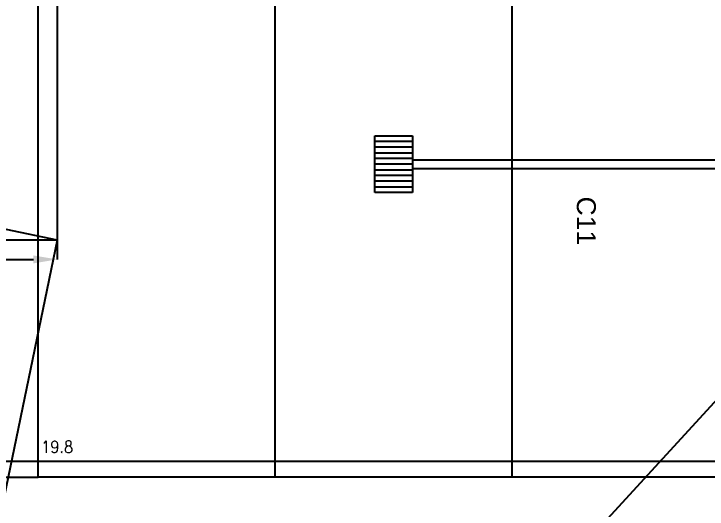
# Model space of a CAD drawing. Header units: inches. Extents: x -23 to 72981, y 9 to 49153.
# Drawn here: x 41.85 to 49.17, y 22.18 to 27.4 of the extents above; entities that cross this region are included whole.
import ezdxf

# ---------------------------------------------------------------- set-up
doc = ezdxf.new("R2010")
doc.units = ezdxf.units.IN
for name, color, linetype in [('Aguas pluviales', 140, 'Continuous'), ('Aguas sanitarias', 140, 'Continuous'), ('Cotas', 200, 'Continuous'), ('Elementos_A_P0', 251, 'Continuous'), ('Exteriores', 7, 'Continuous')]:
    doc.layers.add(name, color=color, linetype=linetype)
doc.styles.add('80-100', font='romans.shx', dxfattribs={"width": 0.9, "height": 0.5})
doc.styles.get("Standard").update_dxf_attribs({"font": 'arial.ttf'})
doc.dimstyles.new('Copia de 100_conlineas', dxfattribs={"dimtxt": 0.5, "dimasz": 0.8, "dimexe": 0, "dimexo": 0, "dimgap": 0.09, "dimtad": 1, "dimzin": 1, "dimdsep": 46, "dimtxsty": '80-100', "dimcen": 0.1, "dimclrd": 256, "dimclre": 256, "dimclrt": 256, "dimadec": 0, "dimazin": 0, "dimtfac": 1, "dimtix": 1, "dimtmove": 2, "dimatfit": 3, "dimfxl": 1, "dimtvp": 1.058824, "dimtolj": 1, "dimtzin": 1, "dimarcsym": 0})
doc.dimstyles.new('Mod ISO-25', dxfattribs={"dimtxt": 0.125, "dimasz": 0.25, "dimexe": 0, "dimexo": 0.1, "dimgap": 0.09, "dimtad": 1, "dimzin": 12, "dimdsep": 46, "dimtxsty": '80-100', "dimcen": 0.1, "dimclrd": 256, "dimclre": 256, "dimclrt": 256, "dimadec": 0, "dimazin": 0, "dimtfac": 1, "dimtix": 1, "dimtmove": 2, "dimatfit": 3, "dimfxl": 1, "dimtolj": 1, "dimarcsym": 0})

# ---------------------------------------------------------------- blocks, each defined once
blk = doc.blocks.new('*D23')
at = {"layer": 'Cotas', "lineweight": -2, "transparency": 16777216}
for p, q in [((32.4111, 27.5148), (32.4111, 24.8107)), ((42.3111, 27.5148), (42.3111, 24.8107)), ((32.6611, 24.8107), (42.0611, 24.8107))]:
    blk.add_line(p, q, dxfattribs=at)
at = {"layer": 'Cotas', "transparency": 16777216}
for points in [[(32.6611, 24.8523), (32.6611, 24.769), (32.4111, 24.8107)], [(42.0611, 24.8523), (42.0611, 24.769), (42.3111, 24.8107)]]:
    blk.add_solid(points, dxfattribs=at)
at = {"layer": 'Defpoints', "color": 0, "transparency": 16777216}
for p in [(32.4111, 27.6148), (42.3111, 27.6148), (42.3111, 24.8107)]:
    blk.add_point(p, dxfattribs=at)
at = {"layer": 'Cotas', "transparency": 16777216, "insert": (37.3611, 24.9632), "char_height": 0.125, "attachment_point": 5, "style": '80-100'}
blk.add_mtext('\\A1;9.9', dxfattribs=at)
blk = doc.blocks.new('*D24')
at = {"layer": 'Cotas', "lineweight": -2, "transparency": 16777216}
for p, q in [((32.4111, 27.5148), (32.4111, 22.6814)), ((52.2111, 27.5148), (52.2111, 22.6814)), ((32.6611, 22.6814), (51.9611, 22.6814))]:
    blk.add_line(p, q, dxfattribs=at)
at = {"layer": 'Cotas', "transparency": 16777216}
for points in [[(32.6611, 22.723), (32.6611, 22.6397), (32.4111, 22.6814)], [(51.9611, 22.723), (51.9611, 22.6397), (52.2111, 22.6814)]]:
    blk.add_solid(points, dxfattribs=at)
at = {"layer": 'Defpoints', "color": 0, "transparency": 16777216}
for p in [(32.4111, 27.6148), (52.2111, 27.6148), (52.2111, 22.6814)]:
    blk.add_point(p, dxfattribs=at)
at = {"layer": 'Cotas', "transparency": 16777216, "insert": (42.3111, 22.8339), "char_height": 0.125, "attachment_point": 5, "style": '80-100'}
blk.add_mtext('\\A1;19.8', dxfattribs=at)
blk = doc.blocks.new('Alcantarilla')
at = {"layer": 'Aguas pluviales'}
for p, q in [((-11.6598, 1.0361), (-11.6598, 1.4361)), ((-11.6598, 1.4361), (-11.0598, 1.4361)), ((-11.5998, 1.4361), (-11.5998, 1.0361)), ((-11.5398, 1.4361), (-11.5398, 1.0361)), ((-11.4798, 1.0361), (-11.4798, 1.4361)), ((-11.4198, 1.4361), (-11.4198, 1.0361)), ((-11.3598, 1.4361), (-11.3598, 1.0361)), ((-11.2998, 1.0361), (-11.2998, 1.4361)), ((-11.2398, 1.4361), (-11.2398, 1.0361)), ((-11.1798, 1.4361), (-11.1798, 1.0361)), ((-11.1198, 1.0361), (-11.1198, 1.4361)), ((-11.0598, 1.4361), (-11.0598, 1.0361)), ((-11.0598, 1.0361), (-11.6598, 1.0361))]:
    blk.add_line(p, q, dxfattribs=at)
blk = doc.blocks.new('*D116')
at = {"layer": 'Defpoints', "color": 0, "transparency": 16777216}
for p in [(42.3111, 27.5148), (41.4544, 25.0148), (42.3111, 25.0148)]:
    blk.add_point(p, dxfattribs=at)
at = {"layer": 'Elementos_A_P0', "lineweight": -2, "transparency": 16777216}
for p, q in [((42.3111, 27.5148), (41.4544, 27.5148)), ((41.4544, 26.7148), (41.4544, 25.8148)), ((42.3111, 25.0148), (41.4544, 25.0148))]:
    blk.add_line(p, q, dxfattribs=at)
at = {"layer": 'Elementos_A_P0', "transparency": 16777216}
for points in [[(41.321, 26.7148), (41.5877, 26.7148), (41.4544, 27.5148)], [(41.321, 25.8148), (41.5877, 25.8148), (41.4544, 25.0148)]]:
    blk.add_solid(points, dxfattribs=at)
at = {"layer": 'Elementos_A_P0', "transparency": 16777216, "insert": (41.1144, 26.2648), "char_height": 0.5, "attachment_point": 5, "rotation": 90, "style": '80-100'}
blk.add_mtext('\\A1;2.50', dxfattribs=at)
blk = doc.blocks.new('*D119')
at = {"layer": 'Defpoints', "color": 0, "transparency": 16777216}
for p in [(41.7739, 25.1267), (42.3111, 25.0148), (39.8111, 13.0148)]:
    blk.add_point(p, dxfattribs=at)
at = {"layer": 'Elementos_A_P0', "lineweight": -2, "transparency": 16777216}
for p, q in [((42.3111, 25.0148), (41.7739, 25.1267)), ((39.4371, 13.9099), (41.6107, 24.3435)), ((39.8111, 13.0148), (39.2739, 13.1267))]:
    blk.add_line(p, q, dxfattribs=at)
at = {"layer": 'Elementos_A_P0', "transparency": 16777216}
for points in [[(41.4802, 24.3707), (41.7413, 24.3163), (41.7739, 25.1267)], [(39.3065, 13.9371), (39.5676, 13.8827), (39.2739, 13.1267)]]:
    blk.add_solid(points, dxfattribs=at)
at = {"layer": 'Elementos_A_P0', "transparency": 16777216, "insert": (40.191, 19.1961), "char_height": 0.5, "attachment_point": 5, "rotation": 78.23171, "style": '80-100'}
blk.add_mtext('\\A1;12.26', dxfattribs=at)
blk = doc.blocks.new('*D120')
at = {"layer": 'Defpoints', "color": 0, "transparency": 16777216}
for p in [(50.8111, 25.0148), (51.4757, 24.4055), (39.8111, 13.0148)]:
    blk.add_point(p, dxfattribs=at)
at = {"layer": 'Elementos_A_P0', "lineweight": -2, "transparency": 16777216}
for p, q in [((50.8111, 25.0148), (51.4757, 24.4055)), ((41.0163, 12.9952), (50.9352, 23.8158)), ((39.8111, 13.0148), (40.4757, 12.4055))]:
    blk.add_line(p, q, dxfattribs=at)
at = {"layer": 'Elementos_A_P0', "transparency": 16777216}
for points in [[(50.8369, 23.9059), (51.0335, 23.7257), (51.4757, 24.4055)], [(40.918, 13.0853), (41.1146, 12.9051), (40.4757, 12.4055)]]:
    blk.add_solid(points, dxfattribs=at)
at = {"layer": 'Elementos_A_P0', "transparency": 16777216, "insert": (45.7251, 18.6353), "char_height": 0.5, "attachment_point": 5, "rotation": 47.48955, "style": '80-100'}
blk.add_mtext('\\A1;16.28', dxfattribs=at)

msp = doc.modelspace()

# ---------------------------------------------------------------- linework, layer by layer
at = {"layer": 'Aguas pluviales'}
for p, q in [((46.0611, 25.8598), (49.6112, 25.8598)), ((46.0611, 25.7698), (49.6112, 25.7698))]:
    msp.add_line(p, q, dxfattribs=at)
at = {"layer": 'Aguas sanitarias'}
for p, q in [((42.3111, 27.5148), (42.3111, 25.0148)), ((42.3111, 25.0148), (39.8111, 13.0148)), ((50.8111, 25.0148), (39.8111, 13.0148))]:
    msp.add_line(p, q, dxfattribs=at)
at = {"layer": 'Exteriores'}
for p, q in [((42.1111, 22.5148), (42.1111, 27.5148)), ((44.6111, 22.5148), (44.6111, 27.5148)), ((47.1111, 22.5148), (47.1111, 27.5148)), ((41.0111, 22.5148), (42.1111, 22.5148)), ((44.6111, 22.5148), (42.1111, 22.5148)), ((47.1111, 22.5148), (44.6111, 22.5148)), ((49.6111, 22.5148), (47.1111, 22.5148))]:
    msp.add_line(p, q, dxfattribs=at)

# ---------------------------------------------------------------- block references
at = {"layer": 'Aguas pluviales', "rotation": 270}
msp.add_blockref('Alcantarilla', (44.625, 14.455), dxfattribs=at)

# ---------------------------------------------------------------- texts
at = {"layer": 'Aguas pluviales', "insert": (47.9933, 25.4734), "char_height": 0.2, "attachment_point": 1, "rotation": 270}
msp.add_mtext_dynamic_manual_height_columns('C11', width=10.693228, gutter_width=12.5, heights=[0], dxfattribs=at)

# ---------------------------------------------------------------- dimensions: what is measured, and where the dimension line sits
at = {"layer": 'Cotas'}
for base, p2, picture, middle in [((42.3111, 24.8107), (42.3111, 27.6148), '*D23', (37.3611, 24.9632)), ((52.2111, 22.6814), (52.2111, 27.6148), '*D24', (42.3111, 22.8339))]:
    dim = msp.add_linear_dim(base=base, p1=(32.4111, 27.6148), p2=p2, dimstyle='Mod ISO-25', dxfattribs=at)
    dim.commit()
    dim.dimension.update_dxf_attribs({"geometry": picture, "text_midpoint": middle})
at = {"layer": 'Elementos_A_P0'}
dim = msp.add_linear_dim(base=(41.4544, 25.0148), p1=(42.3111, 27.5148), p2=(42.3111, 25.0148), angle=90, dimstyle='Copia de 100_conlineas', dxfattribs=at)
dim.commit()
dim.dimension.update_dxf_attribs({"geometry": '*D116', "text_midpoint": (41.1144, 26.2648)})
for p2, distance, picture, middle in [((42.3111, 25.0148), 0.5487, '*D119', (40.191, 19.1961)), ((50.8111, 25.0148), -0.9017, '*D120', (45.7251, 18.6353))]:
    dim = msp.add_aligned_dim(p1=(39.8111, 13.0148), p2=p2, distance=distance, dimstyle='Copia de 100_conlineas', dxfattribs=at)
    dim.commit()
    dim.dimension.update_dxf_attribs({"geometry": picture, "text_midpoint": middle})

doc.saveas('drawing.dxf')
